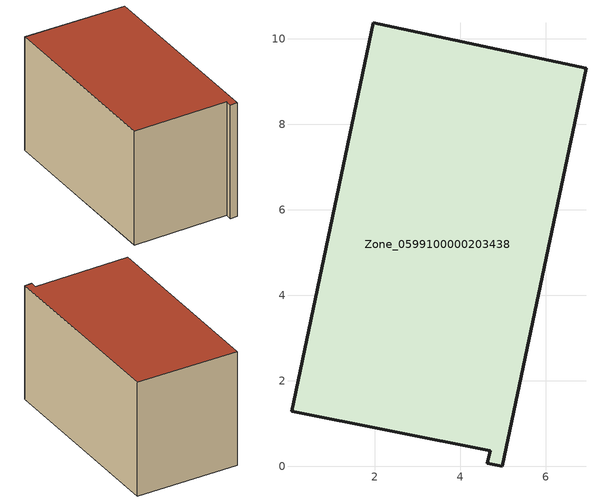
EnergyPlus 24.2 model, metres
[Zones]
Zone_0599100000203438
 floor ground (C_G): 4.98,0 4.63,0.07 4.71,0.37 0.05,1.29 1.96,10.38 6.94,9.31 z0
 wall outside (C_F): 4.98,0 6.94,9.31 1.96,10.38 0.05,1.29 4.71,0.37 4.63,0.07 4.98,0 z0:5.79
 roof outside (C_R): 4.63,0.07 4.98,0 6.94,9.31 1.96,10.38 0.05,1.29 4.71,0.37 z5.79
[BUILDING]
Pand.0599100000203438: North Axis=0; Terrain=City; Loads Convergence Tolerance Value=0.04; Temperature Convergence Tolerance Value=0.4; Solar Distribution=FullExterior; Maximum Number of Warmup Days=25; Minimum Number of Warmup Days=1
[Site:Location]
Rotterdam.The.Hague.AP_ZH_NLD Design_Conditions: Latitude=51.96; Longitude=4.45; Time Zone=1; Elevation=-4.5
[SITE:GROUNDTEMPERATURE:BUILDINGSURFACE]
18, 18, 18, 18, 18, 18, 18, 18, 18, 18, 18, 18
[MATERIAL] Thermal Absorptance=0.9; Solar Absorptance=0.7; Visible Absorptance=0.7
Name | Roughness | Thickness | Conductivity | Density | Specific Heat
G.TI.1975-1991 | MediumSmooth | 0.15 | 0.288461 | 540 | 1210
F.TI.1975-1991 | Rough | 0.3 | 0.230769 | 1920 | 840
R.TI.1975-1991 | MediumRough | 0.2 | 0.153846 | 1500 | 1000
[CONSTRUCTION]
C_G: G.TI.1975-1991
C_F: F.TI.1975-1991
C_R: R.TI.1975-1991
[ZONE]
Zone_0599100000203438: Type=1; Multiplier=1; Ceiling Height=Autocalculate; Volume=Autocalculate; Floor Area=autocalculate; Part of Total Floor Area=Yes
[ZONEINFILTRATION:DESIGNFLOWRATE]
Infil_Zone_0599100000203438: Zone or ZoneList or Space or SpaceList=Zone_0599100000203438; Schedule=AlwaysOn; Design Flow Rate Calculation Method=Flow/Area; Flow Rate per Floor Area=0.003; Constant Term Coefficient=1; Temperature Term Coefficient=0; Velocity Term Coefficient=0; Velocity Squared Term Coefficient=0
[HVACTEMPLATE:ZONE:IDEALLOADSAIRSYSTEM]
Zone_0599100000203438: Maximum Heating Supply Air Temperature=50; Minimum Cooling Supply Air Temperature=13; Maximum Heating Supply Air Humidity Ratio=0.0156; Minimum Cooling Supply Air Humidity Ratio=0.0077; Heating Limit=NoLimit; Cooling Limit=NoLimit; Dehumidification Control Type=ConstantSensibleHeatRatio; Cooling Sensible Heat Ratio=0.7; Dehumidification Setpoint=60; Humidification Control Type=None; Humidification Setpoint=30; Outdoor Air Method=None; Outdoor Air Flow Rate per Person=0.00944; Outdoor Air Flow Rate per Zone Floor Area=0; Outdoor Air Flow Rate per Zone=0; Demand Controlled Ventilation Type=None; Outdoor Air Economizer Type=NoEconomizer; Heat Recovery Type=None; Sensible Heat Recovery Effectiveness=0.7; Latent Heat Recovery Effectiveness=0.65
[ZONECONTROL:THERMOSTAT]
ThermostatControl_Zone_0599100000203438: Zone or ZoneList=Zone_0599100000203438; Control Type Schedule=DualSetpointControlType; Control 1=Thermostat_Zone_0599100000203438; Temperature Difference Between Cutout And Setpoint=0
[THERMOSTATSETPOINT:DUALSETPOINT]
Thermostat_Zone_0599100000203438: Heating Setpoint Temperature Schedule=HeatingSetpoint_Zone_0599100000203438; Cooling Setpoint Temperature Schedule=CoolingSetpoint_Zone_0599100000203438
[SCHEDULE:COMPACT]
HeatingSetpoint_Zone_0599100000203438: Through: 12/31, For: AllDays, Until: 24:00, 21
CoolingSetpoint_Zone_0599100000203438: Through: 12/31, For: AllDays, Until: 24:00, 24
DualSetpointControlType: Through: 12/31, For: AllDays, Until: 24:00, 4
AlwaysOn: Through: 12/31, For: AllDays, Until: 24:00, 1
